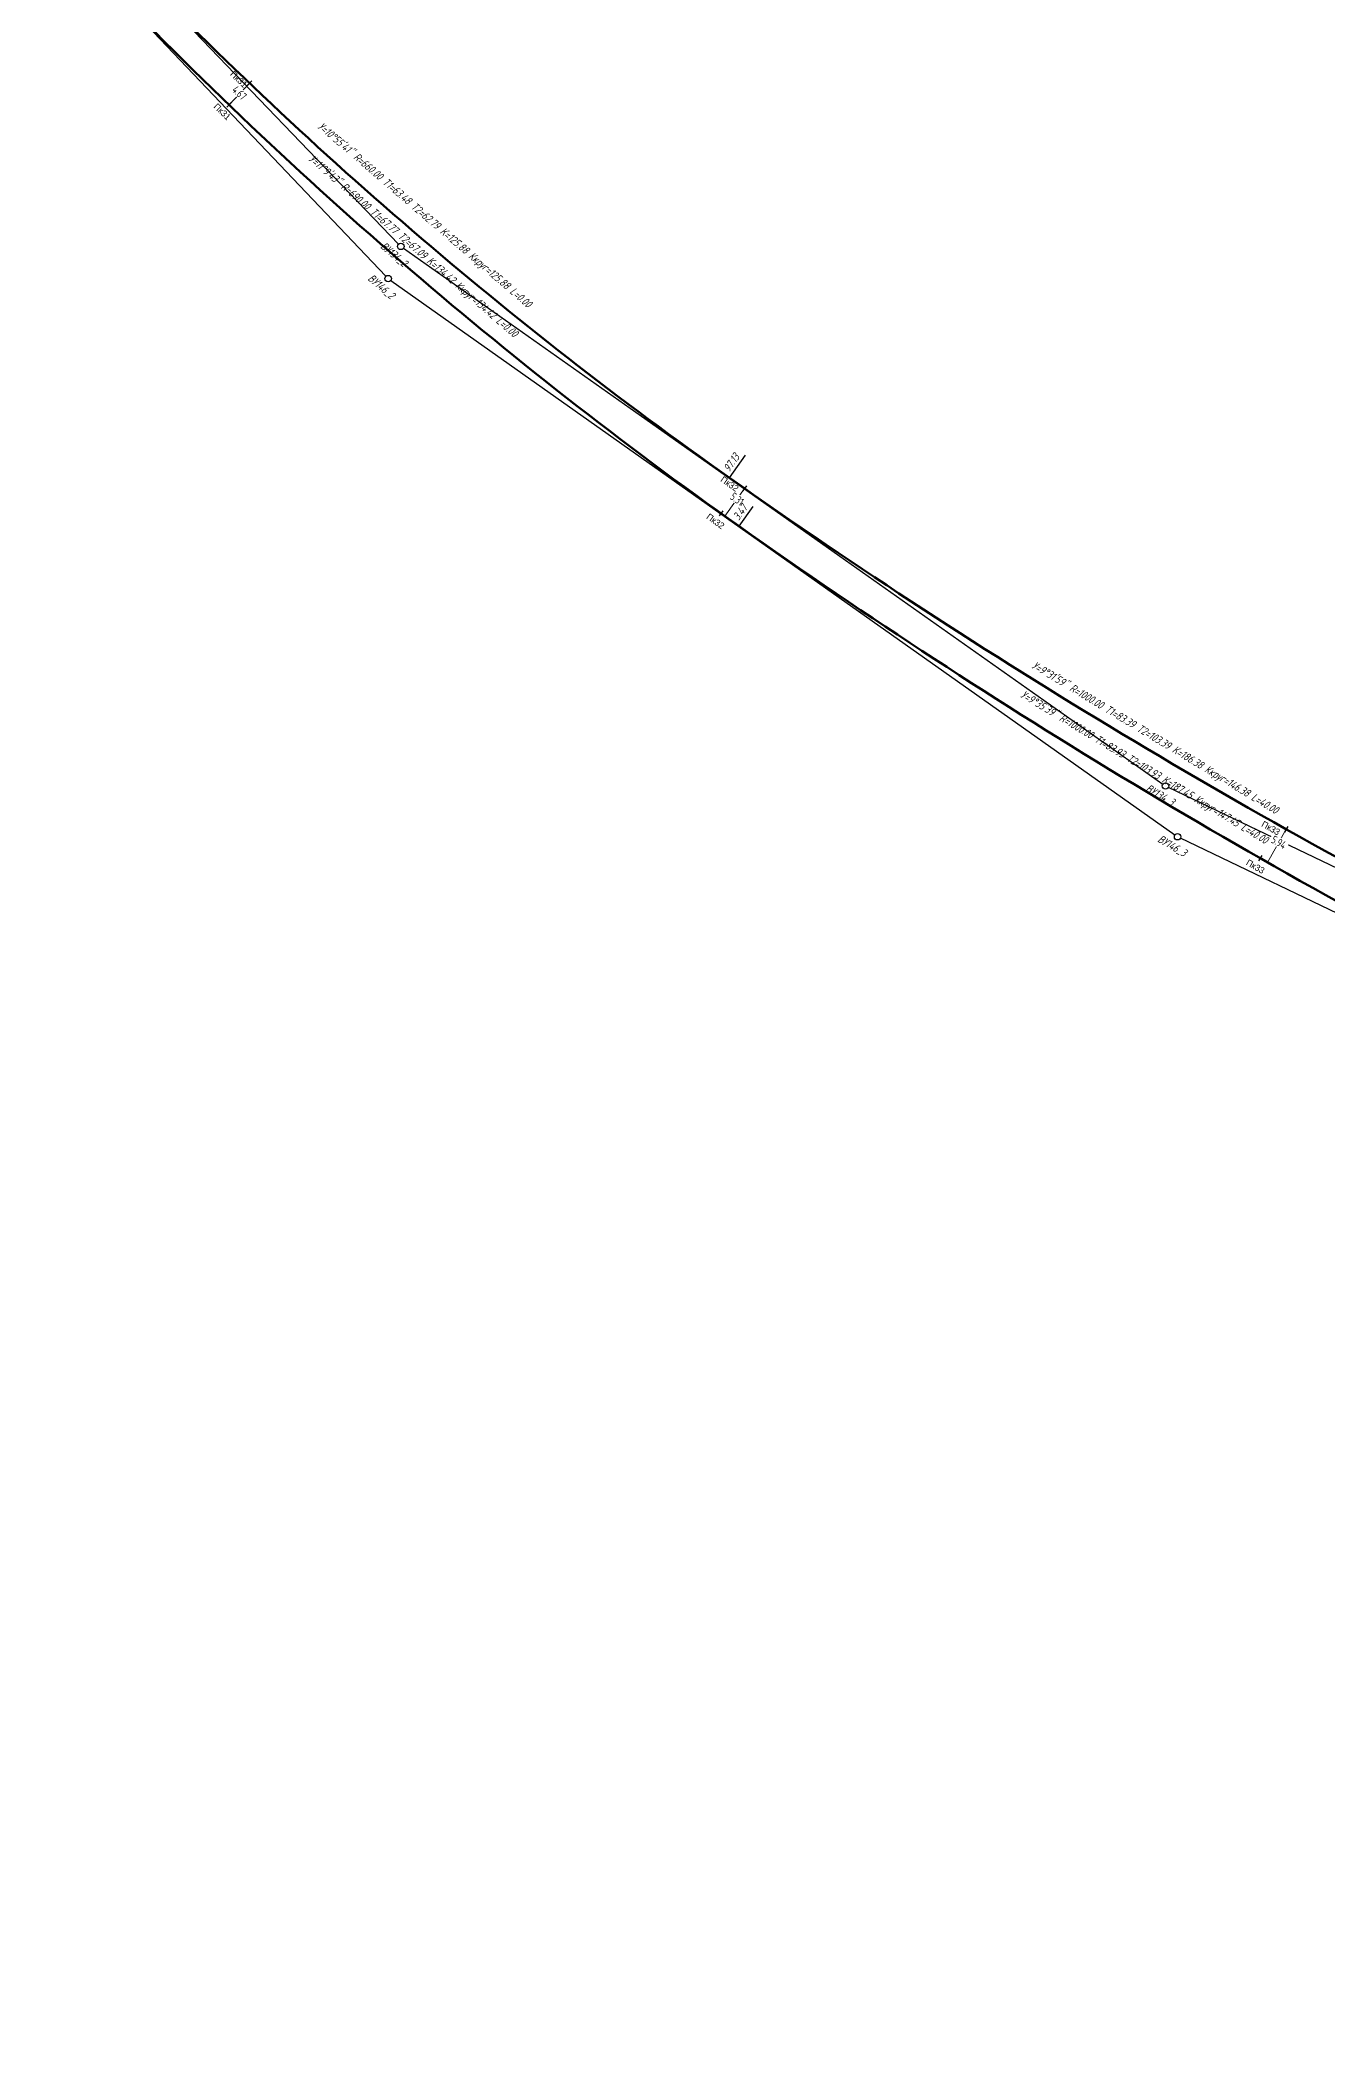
# Model space of a CAD drawing. Extents: x 10590 to 14299, y 7312 to 9553.
# Drawn here: x 12309.9 to 12511.1, y 7706.5 to 8019 of the extents above; entities that cross this region are included whole.
import ezdxf
from ezdxf.enums import TextEntityAlignment as Align

# ---------------------------------------------------------------- set-up
doc = ezdxf.new("R2010")
doc.units = 0
for name, color, linetype in [('Вершины', 7, 'Continuous'), ('Междупутья в плане', 7, 'Continuous'), ('Ось трассы', 7, 'Continuous'), ('Параметры кривых', 7, 'Continuous'), ('Пикетаж', 7, 'Continuous')]:
    doc.layers.add(name, color=color, linetype=linetype)
doc.styles.get("Standard").update_dxf_attribs({"font": 'SPDS.shx', "oblique": 15, "height": 2})
doc.styles.add('Междупутья', font='simplex.shx', dxfattribs={"width": 0.7, "height": 2.5})
doc.styles.add('Параметры кривых', font='SPDS.shx', dxfattribs={"oblique": 15, "height": 2.5})
doc.styles.add('Пикетаж', font='pragmai.shx', dxfattribs={"height": 2})

msp = doc.modelspace()

# ---------------------------------------------------------------- linework, layer by layer
at = {"color": 1}
for p, q in [((12343.03, 8012.61), (12342.33, 8011.89)), ((12420.26, 7949.36), (12419.69, 7948.55)), ((12504.81, 7896.14), (12504.32, 7895.26))]:
    msp.add_line(p, q, dxfattribs=at)
at = {"layer": 'Вершины', "color": 1}
for p, q in [((12315.3, 8039.85), (12365.95, 7987.12)), ((12366.71, 7986.47), (12485.31, 7902.74)), ((12578.88, 7857.64), (12486.17, 7902.24))]:
    msp.add_line(p, q, dxfattribs=at)
for centre in [(12366.3, 7986.76), (12364.32, 7981.73), (12485.71, 7902.46), (12487.6, 7894.52)]:
    msp.add_circle(centre, 0.5, dxfattribs=at)
at = {"layer": 'Междупутья в плане', "color": 1, "lineweight": 15}
for p, q in [((12342.68, 8012.25), (12339.46, 8008.88)), ((12419.97, 7948.96), (12416.92, 7944.61)), ((12504.56, 7895.7), (12501.65, 7890.52))]:
    msp.add_line(p, q, dxfattribs=at)
at = {"layer": 'Ось трассы', "color": 1, "lineweight": 100, "flags": 128}
msp.add_lwpolyline([(12322.32, 8032.54, 0.047719), (12417.63, 7950.6, 0.036612), (12542.96, 7875.22, 0.002188), (12551.9, 7870.74, 0.001563), (12560.88, 7866.34, 0.000938), (12569.87, 7861.98, 0.000313), (12578.88, 7857.64), (12633.44, 7831.4, -0.000481), (12642.44, 7827.06, -0.001442), (12651.44, 7822.68, -0.002183), (12661.61, 7817.64, -0.001442), (12670.53, 7813.13, -0.000481), (12679.44, 7808.58), (12726.49, 7784.54, 0.000481), (12735.4, 7779.99, 0.001442), (12744.32, 7775.48, 0.002272), (12754.9, 7770.23, 0.001442), (12763.9, 7765.86, 0.000481), (12772.91, 7761.52), (12877.94, 7711.05, 0.000488)], format="xyb", dxfattribs=at)
at = {"layer": 'Параметры кривых', "color": 1}
msp.add_line((12417.63, 7950.6), (12420.12, 7954.13), dxfattribs=at)
msp.add_line((12417.63, 7950.6), (12420.12, 7954.13), dxfattribs=at)

# ---------------------------------------------------------------- texts
at = {"layer": 'Вершины', "color": 1, "oblique": 15}
for s, rotation, p in [('ВУ134_2', 319.35, (12365.65, 7986)), ('ВУ146_2', 319.1782, (12363.67, 7980.97)), ('ВУ134_3', 329.5506, (12485.21, 7901.59)), ('ВУ146_3', 329.5327, (12487.1, 7893.66))]:
    msp.add_text(s, height=1.25, rotation=rotation, dxfattribs=at).set_placement(p, align=Align.TOP_CENTER)
at = {"layer": 'Параметры кривых', "color": 1, "style": 'Параметры кривых', "oblique": 15}
for s, rotation, p in [('У=10°55\'41" R=660.00 T1=63.48 T2=62.79 K=125.88 Ккруг=125.88 L=0.00', 319.3141, (12369.65, 7991.2)), ('У=11°9\'43" R=690.00 T1=67.77 T2=67.09 K=134.42 Ккруг=134.42 L=0.00', 319.1435, (12367.87, 7986.35)), ('У=9°31\'59" R=1000.00 T1=83.39 T2=103.39 K=186.38 Ккруг=146.38 L=40.00', 328.9717, (12483.81, 7909.48))]:
    msp.add_text(s, height=1.25, rotation=rotation, dxfattribs=at).set_placement(p, align=Align.CENTER)
msp.add_text('97.13', height=1.25, rotation=54.7781, dxfattribs=at).set_placement((12417.58, 7951.4))
msp.add_text('97.13', height=1.25, rotation=54.7781, dxfattribs=at).set_placement((12417.58, 7951.4))
at = {"layer": 'Пикетаж', "color": 1, "style": 'Пикетаж'}
for s, rotation, p in [('Пк31', 316.3458, (12340.64, 8012.52)), ('Пк32', 324.9423, (12417.36, 7949.25)), ('Пк33', 330.6719, (12501.91, 7895.44))]:
    msp.add_text(s, height=1, rotation=rotation, dxfattribs=at).set_placement(p, align=Align.CENTER)

# ---------------------------------------------------------------- next in the draw order: wipeouts: each hides what was drawn before it
at = {"color": 1}
for points in [[(12339.52, 8011.2), (12340.56, 8012.28), (12342.67, 8010.27), (12341.63, 8009.19)], [(12417.34, 7947.41), (12418.2, 7948.64), (12420.28, 7947.18), (12419.42, 7945.95)], [(12501.76, 7893.73), (12502.49, 7895.03), (12505.07, 7893.58), (12504.34, 7892.28)]]:
    msp.add_wipeout(points, dxfattribs=at)

# ---------------------------------------------------------------- next in the draw order: linework, layer by layer
for p, q in [((12339.79, 8009.25), (12339.1, 8008.53)), ((12416.59, 7945.45), (12416.01, 7944.64)), ((12500.75, 7891.61), (12500.25, 7890.74))]:
    msp.add_line(p, q, dxfattribs=at)
at = {"layer": 'Вершины', "color": 1}
for p, q in [((12309.95, 8038.9), (12363.97, 7982.09)), ((12364.73, 7981.44), (12487.19, 7894.81)), ((12581.26, 7849.48), (12488.05, 7894.3))]:
    msp.add_line(p, q, dxfattribs=at)
at = {"layer": 'Ось трассы', "color": 1, "lineweight": 100, "flags": 128}
msp.add_lwpolyline([(12317.62, 8030.83, 0.048741), (12419.13, 7943.04, 0.036879), (12545.33, 7867.05, 0.002188), (12554.27, 7862.58, 0.001563), (12563.25, 7858.18, 0.000938), (12572.25, 7853.82, 0.000313), (12581.26, 7849.48), (12642.74, 7819.91, -0.000625), (12660.76, 7811.23, -0.000631), (12669.84, 7806.82, -0.000625), (12687.81, 7798.04), (12733.07, 7775.85, 0.000641), (12751.04, 7767.06, 0.000656), (12760.24, 7762.59, 0.000641), (12778.26, 7753.92), (12876.85, 7706.53, 0.000488)], format="xyb", dxfattribs=at)
at = {"layer": 'Параметры кривых', "color": 1}
msp.add_line((12419.13, 7943.04), (12421.31, 7946.13), dxfattribs=at)
msp.add_line((12419.13, 7943.04), (12421.31, 7946.13), dxfattribs=at)

# ---------------------------------------------------------------- next in the draw order: texts
at = {"layer": 'Междупутья в плане', "color": 1, "style": 'Междупутья', "width": 0.7}
for s, rotation, p in [('4.67', 316.3458, (12340.66, 8010.28)), ('5.31', 324.9423, (12418.45, 7946.78)), ('5.94', 330.6719, (12503.11, 7893.11))]:
    msp.add_text(s, height=1.25, rotation=rotation, dxfattribs=at).set_placement(p, align=Align.CENTER)
at = {"layer": 'Параметры кривых', "color": 1, "style": 'Параметры кривых', "oblique": 15}
msp.add_text('3.47', height=1.25, rotation=54.7244, dxfattribs=at).set_placement((12419.08, 7943.84))
msp.add_text('3.47', height=1.25, rotation=54.7244, dxfattribs=at).set_placement((12419.08, 7943.84))
msp.add_text('У=9°35\'39" R=1000.00 T1=83.93 T2=103.93 K=187.45 Ккруг=147.45 L=40.00', height=1.25, rotation=328.9485, dxfattribs=at).set_placement((12482.12, 7904.86), align=Align.CENTER)
at = {"layer": 'Пикетаж', "color": 1, "style": 'Пикетаж'}
for s, rotation, p in [('Пк31', 316.1329, (12338.06, 8007.45)), ('Пк32', 324.4367, (12415.14, 7943.42)), ('Пк33', 330.2554, (12499.51, 7889.44))]:
    msp.add_text(s, height=1, rotation=rotation, dxfattribs=at).set_placement(p, align=Align.CENTER)

doc.saveas('drawing.dxf')
